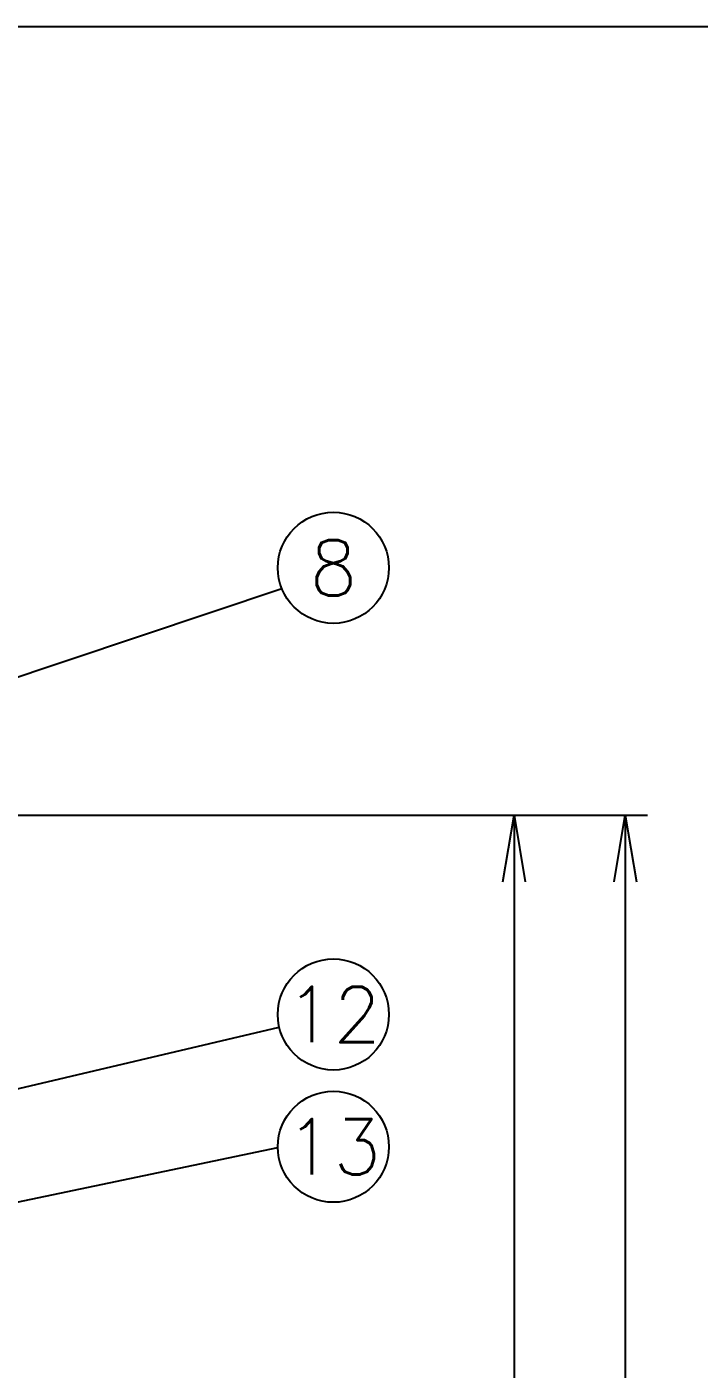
# Model space of a CAD drawing. Extents: x 230 to 4050, y 0 to 2754.
# Drawn here: x 1162 to 1465, y 2149 to 2754 of the extents above; entities that cross this region are included whole.
import ezdxf
from ezdxf.enums import TextEntityAlignment as Align

# ---------------------------------------------------------------- set-up
doc = ezdxf.new("R2010")
doc.units = 0
doc.header["$PDMODE"] = 3
doc.layers.get('0').update_dxf_attribs({"linetype": 'CONTINUOUS'})
doc.layers.get('DEFPOINTS').update_dxf_attribs({"linetype": 'CONTINUOUS'})
doc.layers.add('SUNPOU', color=7, linetype='CONTINUOUS')
doc.layers.add('WAKU', color=7, linetype='CONTINUOUS')
doc.styles.get("Standard").update_dxf_attribs({"font": 'SIMPLEX.shx', "bigfont": 'extfont.shx'})
doc.dimstyles.get("Standard").update_dxf_attribs({"dimscale": 10, "dimtxt": 2, "dimasz": 3, "dimexe": 1, "dimexo": 1, "dimgap": 0.6, "dimtad": 3, "dimdec": 0, "dimzin": 0, "dimdsep": 46, "dimtxsty": 'STANDARD', "dimblk1": 'OPEN', "dimblk2": 'OPEN', "dimsah": 1, "dimcen": 1.5, "dimadec": 0, "dimazin": 0, "dimtfac": 1, "dimtdec": 0, "dimtmove": 0, "dimatfit": 0, "dimldrblk": 'DOTSMALL', "dimfxl": 1, "dimtvp": 1, "dimtolj": 1, "dimtzin": 0, "dimarcsym": 0})

# ---------------------------------------------------------------- blocks, each defined once
blk = doc.blocks.new('_OPEN')
at = {"color": 0, "linetype": 'ByBlock'}
for p, q in [((-1, 0.167), (0, 0)), ((0, 0), (-1, -0.167)), ((0, 0), (-1, 0))]:
    blk.add_line(p, q, dxfattribs=at)
blk = doc.blocks.new('*D22')
at = {"layer": 'DEFPOINTS', "color": 0}
for p in [(1086.16, 2398.56), (999.16, 1813.36), (1431.7, 1813.36)]:
    blk.add_point(p, dxfattribs=at)
at = {"layer": 'SUNPOU', "color": 0, "lineweight": -2}
for p, q in [((1096.16, 2398.56), (1441.7, 2398.56)), ((1431.7, 2368.56), (1431.7, 1843.36)), ((1009.16, 1813.36), (1441.7, 1813.36))]:
    blk.add_line(p, q, dxfattribs=at)
at = {"layer": 'SUNPOU', "color": 0, "lineweight": -2, "xscale": 30, "yscale": 30, "zscale": 30}
for p, rotation in [((1431.7, 2398.56), 90), ((1431.7, 1813.36), 270)]:
    blk.add_blockref('_OPEN', p, dxfattribs=dict(at, rotation=rotation))
at = {"layer": 'SUNPOU', "color": 0, "insert": (1415.7, 2105.96), "char_height": 20, "attachment_point": 5, "rotation": 90}
blk.add_mtext('\\A1;585', dxfattribs=at)
blk = doc.blocks.new('_DotSmall')
at = {"color": 0, "linetype": 'ByBlock', "const_width": 0.5}
blk.add_lwpolyline([(-0.0625, 0, 1), (0.0625, 0, 1)], format="xyb", close=True, dxfattribs=at)
blk = doc.blocks.new('*D11')
at = {"layer": 'DEFPOINTS', "color": 0}
for p in [(1086.16, 2398.56), (1063.38, 1838.45), (1381.7, 1838.45)]:
    blk.add_point(p, dxfattribs=at)
at = {"layer": 'SUNPOU', "color": 0, "lineweight": -2}
for p, q in [((1096.16, 2398.56), (1391.7, 2398.56)), ((1381.7, 2368.56), (1381.7, 1868.45)), ((1073.38, 1838.45), (1391.7, 1838.45))]:
    blk.add_line(p, q, dxfattribs=at)
at = {"layer": 'SUNPOU', "color": 0, "lineweight": -2, "xscale": 30, "yscale": 30, "zscale": 30}
for p, rotation in [((1381.7, 2398.56), 90), ((1381.7, 1838.45), 270)]:
    blk.add_blockref('_OPEN', p, dxfattribs=dict(at, rotation=rotation))
at = {"layer": 'SUNPOU', "color": 0, "insert": (1365.7, 2118.5), "char_height": 20, "attachment_point": 5, "rotation": 90}
blk.add_mtext('\\A1;560', dxfattribs=at)

msp = doc.modelspace()

# ---------------------------------------------------------------- linework, layer by layer
at = {"layer": 'SUNPOU'}
for centre in [(1300.39, 2509.98), (1300.39, 2308.9), (1300.39, 2249.35)]:
    msp.add_circle(centre, 25, dxfattribs=at)
at = {"layer": 'WAKU', "color": 6}
msp.add_line((4050, 2753.5), (230, 2753.5), dxfattribs=at)

# ---------------------------------------------------------------- texts
at = {"layer": 'SUNPOU'}
for s, p in [('8', (1300.39, 2509.98)), ('12', (1300.39, 2308.9)), ('13', (1300.39, 2249.35))]:
    msp.add_text(s, height=25, dxfattribs=at).set_placement(p, align=Align.MIDDLE)

# ---------------------------------------------------------------- dimensions: what is measured, and where the dimension line sits
for base, p2, picture, middle in [((1431.7, 1813.36), (999.16, 1813.36), '*D22', (1415.7, 2105.96)), ((1381.7, 1838.45), (1063.38, 1838.45), '*D11', (1365.7, 2118.5))]:
    dim = msp.add_linear_dim(base=base, p1=(1086.16, 2398.56), p2=p2, angle=90, dimstyle='STANDARD', dxfattribs=at)
    dim.commit()
    dim.dimension.update_dxf_attribs({"geometry": picture, "text_midpoint": middle})

# ---------------------------------------------------------------- leaders
for points in [[(1056.66, 2426.72), (1277.21, 2500.63)], [(1111.28, 2264.45), (1276.06, 2303.18)], [(1114.91, 2215.37), (1275.39, 2249.09)]]:
    msp.add_leader(points, dimstyle='STANDARD', dxfattribs=at)

doc.saveas('drawing.dxf')
